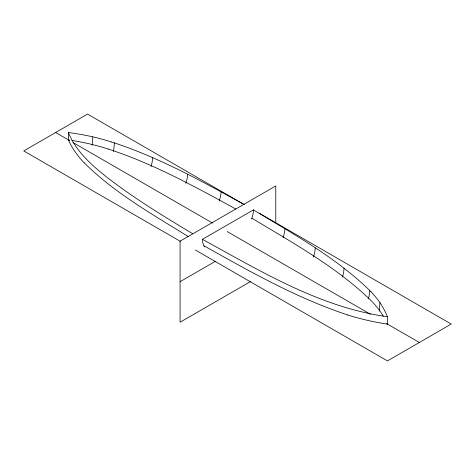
<?xml version="1.0" encoding="UTF-8"?>
<svg xmlns="http://www.w3.org/2000/svg" width="475" height="475" viewBox="0 0 475 475"><rect width="100%" height="100%" fill="white"/><g stroke="black" fill="none" stroke-linecap="round" stroke-linejoin="round"><path stroke-width="0.71" d="M68.406 132.531A171.95 99.275 0 0 1 92.791 136.842L92.144 145.291M370.957 291.721A183.035 105.676 0 0 1 379.929 302.634L379.27 311.06M347.611 314.919C296.988 298.199 250.307 271.789 204.001 245.789A20.811 12.017 -60 0 1 202.368 239.364L253.454 209.873C294.227 234.555 336.817 257.996 370.987 291.715M180.072 281.705L215.401 261.309M250.735 281.438L180.072 322.228L180.072 241.181L275.785 185.927L275.785 222.763M387.446 324.758L387.446 316.7C320.221 307.533 260.923 271.284 202.409 239.341M111.696 142.013C158.05 157.005 200.937 180.69 243.432 204.143M108.247 149.031C153.069 163.62 194.59 186.467 235.784 209.018M244.34 204.612L87.554 114.095L23.75 150.931L180.536 241.448M259.124 213.144L451.25 324.069L387.446 360.905L195.314 249.981M55.652 132.513L69.789 140.671M73.002 142.53L212.438 223.03M227.216 231.562L370.512 314.296M386.579 323.57L419.348 342.487M192.488 233.558C163.085 216.024 133.837 198.033 106.697 177.11C91.408 164.884 75.792 151.181 68.412 132.513L68.412 140.57M188.165 236.508C152.143 214.172 114.558 192.945 84.265 162.877M383.313 316.213A176.492 101.899 0 0 0 379.412 310.3A185.707 107.219 0 0 0 371.581 301.079C336.68 266.962 293.312 243.259 251.857 218.162A20.811 12.017 -60 0 0 253.496 209.849M379.947 302.628A171.95 99.275 0 0 1 387.404 316.706M369.55 290.195A33.731 19.475 -60 0 1 368.677 298.068A39.11 22.58 -60 0 1 368.505 298.858M342.766 276.218A37.893 21.88 -60 0 1 342.499 277.062M344.001 268.108A25.24 14.571 -60 0 1 342.701 276.224M387.416 324.134A179.615 103.698 0 0 1 347.569 314.961M313.791 256.132A38.344 22.141 -60 0 1 313.476 256.993M315.198 247.902A22.183 12.807 -60 0 1 313.702 256.132M283.373 236.859A38.131 22.016 -60 0 1 283.041 237.732M284.881 228.564A21.126 12.196 -60 0 1 283.284 236.859M251.952 218.167A38.273 22.099 -60 0 1 251.613 219.04M219.569 200.023A38.131 22.016 -60 0 1 219.236 200.895M221.077 191.728A21.126 12.196 -60 0 1 219.474 200.017M186.182 182.459A38.344 22.141 -60 0 1 185.868 183.314M187.583 174.224A22.183 12.807 -60 0 1 186.087 182.453M151.347 165.71A37.893 21.88 -60 0 1 151.08 166.547M152.582 157.593A25.24 14.571 -60 0 1 151.282 165.71M114.327 142.844A33.731 19.475 -60 0 1 113.454 150.718A39.11 22.58 -60 0 1 113.282 151.507M68.406 139.899A176.492 101.899 0 0 1 69.439 140.054M71.998 140.458A176.492 101.899 0 0 1 92.263 144.513A185.707 107.219 0 0 1 108.241 149.037M92.785 136.847A183.035 105.676 0 0 1 111.678 142.031M84.188 162.901A179.615 103.698 0 0 1 68.299 139.899M204.612 246.857A38.273 22.099 -60 0 1 203.906 245.908"/></g></svg>
